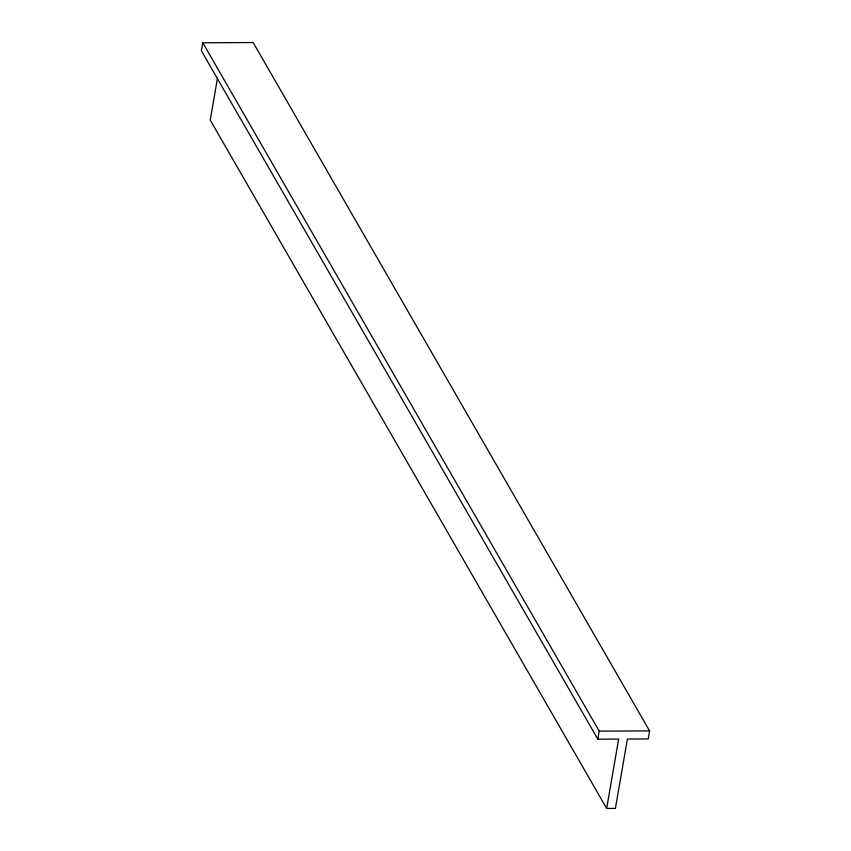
<?xml version="1.0" encoding="UTF-8"?>
<svg xmlns="http://www.w3.org/2000/svg" width="851" height="851" viewBox="0 0 851 851"><rect width="100%" height="100%" fill="white"/><g stroke="black" fill="none" stroke-linecap="round" stroke-linejoin="round"><path stroke-width="1.28" d="M202.793 42.773L201.4 50.826L597.827 739.179L618.656 739.093L606.667 808.45L615.401 808.407L627.389 739.051L648.207 738.966L649.6 730.913L253.172 42.55L202.793 42.773L599.221 731.137L597.827 739.179M217.473 78.207L210.24 120.087L606.667 808.45M599.221 731.137L649.6 730.913"/></g></svg>
